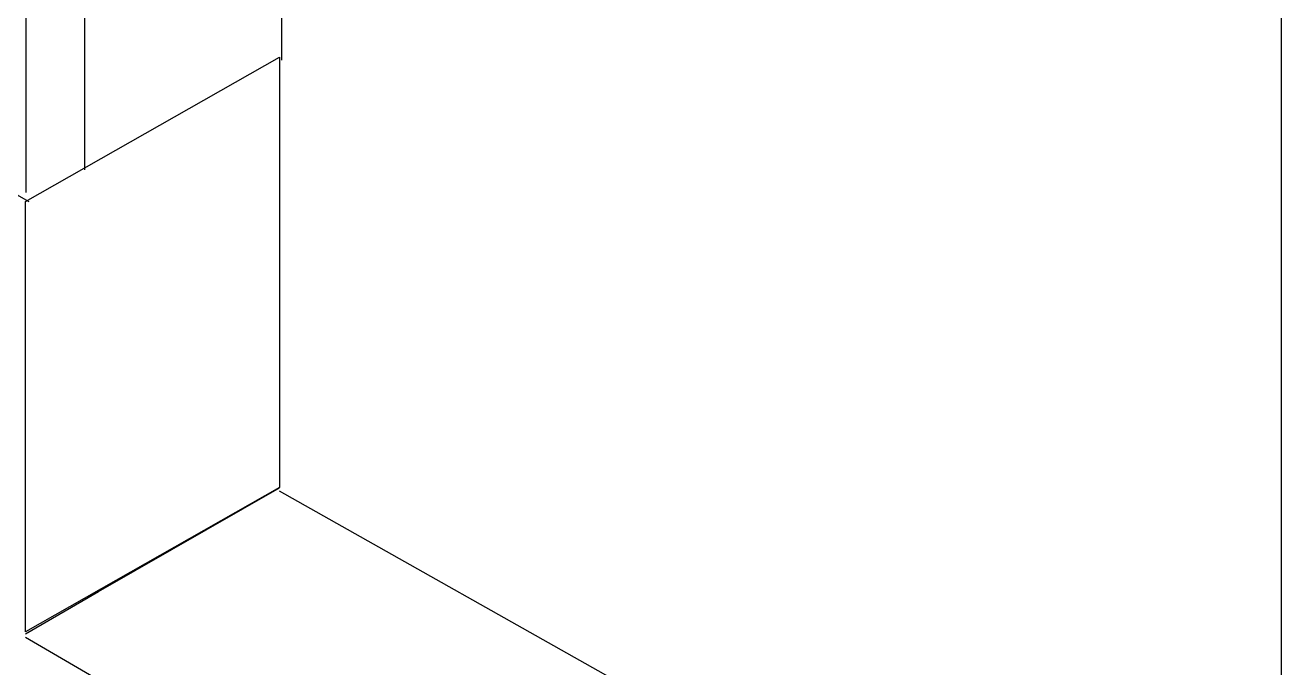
# Model space of a CAD drawing. Extents: x -1140 to 5605, y -816 to 2382.
# Drawn here: x -809.8 to -727.1, y 1175.4 to 1217.7 of the extents above; entities that cross this region are included whole.
import ezdxf

# ---------------------------------------------------------------- set-up
doc = ezdxf.new("R2010")
doc.units = 0
doc.header["$MEASUREMENT"] = 0
doc.linetypes.add('AI-Linetype-21', pattern=[86.381111, 43.190556, -8.638111, 8.638111, -8.638111, 8.638111, -8.638111])
for name, color, linetype, lineweight in [('G-ANNO-TTLB', 7, 'Continuous', 0), ('TYVEK', 7, 'Continuous', 0), ('wall scratch', 7, 'Continuous', 0)]:
    doc.layers.add(name, color=color, linetype=linetype, lineweight=lineweight)

# ---------------------------------------------------------------- blocks, each defined once
blk = doc.blocks.new('Block_34')
at = {"layer": 'wall scratch', "color": 2, "lineweight": 25, "true_color": 0xffff00}
blk.add_lwpolyline([(-804.852, 1180.249)], dxfattribs=at)
blk = doc.blocks.new('Block_129')
at = {"layer": 'TYVEK', "color": 33, "lineweight": 25, "true_color": 0xcc9966}
blk.add_lwpolyline([(-793.03, 1187.262)], dxfattribs=at)
blk = doc.blocks.new('Block_140')
at = {"layer": 'TYVEK', "color": 4, "lineweight": 25, "true_color": 0x00ffff}
blk.add_lwpolyline([(-809.631, 1177.837)], dxfattribs=at)
blk = doc.blocks.new('Block_142')
at = {"layer": 'TYVEK', "color": 2, "lineweight": 25, "true_color": 0xffff00}
blk.add_lwpolyline([(-804.948, 1180.445)], dxfattribs=at)
blk = doc.blocks.new('Block_152')
at = {"layer": 'TYVEK', "color": 4, "lineweight": 25, "true_color": 0x00ffff}
blk.add_open_spline([(-727.532, 1129.729), (-727.532, 1129.729), (-727.093, 1159.671), (-727.093, 1159.671), (-727.093, 1159.671), (-709.947, 1150.068), (-709.947, 1150.068), (-709.947, 1150.068), (-709.775, 1114.219), (-709.775, 1114.219), (-709.735, 1105.821), (-718.782, 1100.512), (-726.094, 1104.644), (-726.094, 1104.644), (-809.529, 1151.799), (-809.529, 1151.799), (-809.529, 1151.799), (-811.761, 1153.066), (-811.761, 1153.066), (-820.72, 1158.153), (-826.255, 1167.661), (-826.255, 1177.964), (-826.255, 1177.964), (-826.255, 1215.617), (-826.255, 1215.617), (-826.255, 1215.617), (-809.529, 1206.12), (-809.529, 1206.12)], degree=3, knots=[0, 0, 0, 0, 1, 1, 1, 2, 2, 2, 3, 3, 3, 4, 4, 4, 5, 5, 5, 6, 6, 6, 7, 7, 7, 8, 8, 8, 9, 9, 9, 9], dxfattribs=at)
blk = doc.blocks.new('Block_156')
at = {"layer": 'TYVEK', "color": 33, "lineweight": 25, "true_color": 0xcc9966}
for points in [[(-796.836, 1184.903)], [(-808.753, 1178.086)]]:
    blk.add_lwpolyline(points, dxfattribs=at)
blk = doc.blocks.new('Block_157')
at = {"layer": 'TYVEK', "color": 33, "lineweight": 25, "true_color": 0xcc9966}
blk.add_lwpolyline([(-796.836, 1184.903)], dxfattribs=at)
blk = doc.blocks.new('Block_158')
at = {"layer": 'TYVEK', "color": 33, "lineweight": 25, "true_color": 0xcc9966}
for points in [[(-792.909, 1186.919)], [(-804.826, 1180.102)]]:
    blk.add_lwpolyline(points, dxfattribs=at)
blk = doc.blocks.new('Block_159')
at = {"layer": 'TYVEK', "color": 33, "lineweight": 25, "true_color": 0xcc9966}
for points in [[(-792.909, 1186.919)], [(-727.532, 1150.051)]]:
    blk.add_lwpolyline(points, dxfattribs=at)
blk = doc.blocks.new('Block_161')
at = {"layer": 'TYVEK', "color": 2, "lineweight": 25, "true_color": 0xffff00}
blk.add_line((-805.86, 1347.495), (-805.86, 1208.207), dxfattribs=at)
blk.add_lwpolyline([(-804.826, 1180.102)], dxfattribs=at)
blk = doc.blocks.new('Block_163')
at = {"layer": 'TYVEK', "color": 2, "lineweight": 25, "true_color": 0xffff00}
for points in [[(-804.826, 1180.102)], [(-809.635, 1177.319)]]:
    blk.add_lwpolyline(points, dxfattribs=at)

msp = doc.modelspace()

# ---------------------------------------------------------------- hatches: boundary and pattern name
at = {"layer": 'G-ANNO-TTLB', "true_color": 0xff00ff, "transparency": 33554687}
h = msp.add_hatch(color=6, dxfattribs=at)
edge = h.paths.add_edge_path()
edge.add_spline(control_points=[(1815.435, -731.698), (1815.435, -731.698), (-1114.083, -731.698), (-1114.083, -731.698), (-1114.083, -731.698), (-1114.083, 1725.302), (-1114.083, 1725.302), (-1114.083, 1725.302), (1815.435, 1725.302), (1815.435, 1725.302), (1815.435, 1725.302), (1815.435, -731.698), (1815.435, -731.698)], knot_values=[0, 0, 0, 0, 1, 1, 1, 2, 2, 2, 3, 3, 3, 4, 4, 4, 4], degree=3, periodic=0)
edge = h.paths.add_edge_path()
edge.add_spline(control_points=[(-1105.083, 1716.302), (-1105.083, 1716.302), (-1105.083, -722.698), (-1105.083, -722.698), (-1105.083, -722.698), (1806.435, -722.698), (1806.435, -722.698), (1806.435, -722.698), (1806.435, 1716.302), (1806.435, 1716.302), (1806.435, 1716.302), (-1105.083, 1716.302), (-1105.083, 1716.302)], knot_values=[0, 0, 0, 0, 1, 1, 1, 2, 2, 2, 3, 3, 3, 4, 4, 4, 4], degree=3, periodic=0)
edge.add_line((-1105.083, 1716.302), (-1105.083, 1716.302))

# ---------------------------------------------------------------- linework, layer by layer
at = {"layer": 'G-ANNO-TTLB'}
for points in [[(1815.435, -731.698), (1815.435, -731.698), (-1114.083, -731.698), (-1114.083, -731.698), (-1114.083, -731.698), (-1114.083, 1725.302), (-1114.083, 1725.302), (-1114.083, 1725.302), (1815.435, 1725.302), (1815.435, 1725.302), (1815.435, 1725.302), (1815.435, -731.698), (1815.435, -731.698)], [(-1105.083, 1716.302), (-1105.083, 1716.302), (-1105.083, -722.698), (-1105.083, -722.698), (-1105.083, -722.698), (1806.435, -722.698), (1806.435, -722.698), (1806.435, -722.698), (1806.435, 1716.302), (1806.435, 1716.302), (1806.435, 1716.302), (-1105.083, 1716.302), (-1105.083, 1716.302)]]:
    msp.add_open_spline(points, degree=3, knots=[0, 0, 0, 0, 1, 1, 1, 2, 2, 2, 3, 3, 3, 4, 4, 4, 4], dxfattribs=at)
at = {"layer": 'TYVEK', "color": 33, "lineweight": 25, "true_color": 0xcc9966}
for p, q in [((-792.909, 1338.436), (-792.909, 1215.431)), ((-804.948, 1180.445), (-793.03, 1187.262))]:
    msp.add_line(p, q, dxfattribs=at)
at = {"layer": 'TYVEK', "color": 4, "lineweight": 25, "true_color": 0x00ffff}
for p, q in [((-727.143, 1149.904), (-793.039, 1187.056)), ((-727.532, 1129.729), (-809.756, 1177.404))]:
    msp.add_line(p, q, dxfattribs=at)
at = {"layer": 'TYVEK', "color": 2, "lineweight": 25, "true_color": 0xffff00}
msp.add_line((-809.756, 1177.662), (-804.948, 1180.445), dxfattribs=at)
at = {"layer": 'TYVEK', "color": 4, "lineweight": 25, "true_color": 0x00ffff}
msp.add_lwpolyline([(-809.756, 1206.12), (-793.03, 1215.617), (-793.03, 1187.292), (-809.756, 1177.795)], close=True, dxfattribs=at)
at = {"layer": 'TYVEK', "color": 33, "lineweight": 25, "true_color": 0xcc9966}
msp.add_lwpolyline([(-804.948, 1180.445)], dxfattribs=at)
at = {"layer": 'TYVEK', "color": 4, "lineweight": 25, "true_color": 0x00ffff}
msp.add_lwpolyline([(-809.631, 1177.837)], dxfattribs=at)
at = {"layer": 'TYVEK', "color": 2, "lineweight": 25, "true_color": 0xffff00}
msp.add_lwpolyline([(-808.753, 1178.086)], dxfattribs=at)
at = {"layer": 'wall scratch', "color": 2, "lineweight": 25, "true_color": 0xffff00}
msp.add_lwpolyline([(-809.716, 1206.711), (-809.716, 1348.848), (-727.112, 1301.062), (-727.112, 1159.565)], dxfattribs=at)
at = {"layer": 'wall scratch', "color": 252, "linetype": 'AI-Linetype-21', "lineweight": 25, "true_color": 0x848484}
msp.add_lwpolyline([(-809.716, 1177.409)], dxfattribs=at)

# ---------------------------------------------------------------- block references
at = {"layer": 'TYVEK'}
for name in ['Block_161', 'Block_152', 'Block_158', 'Block_129', 'Block_159', 'Block_156', 'Block_157', 'Block_163', 'Block_142', 'Block_140']:
    msp.add_blockref(name, (0, 0), dxfattribs=at)
at = {"layer": 'wall scratch'}
msp.add_blockref('Block_34', (0, 0), dxfattribs=at)

doc.saveas('drawing.dxf')
